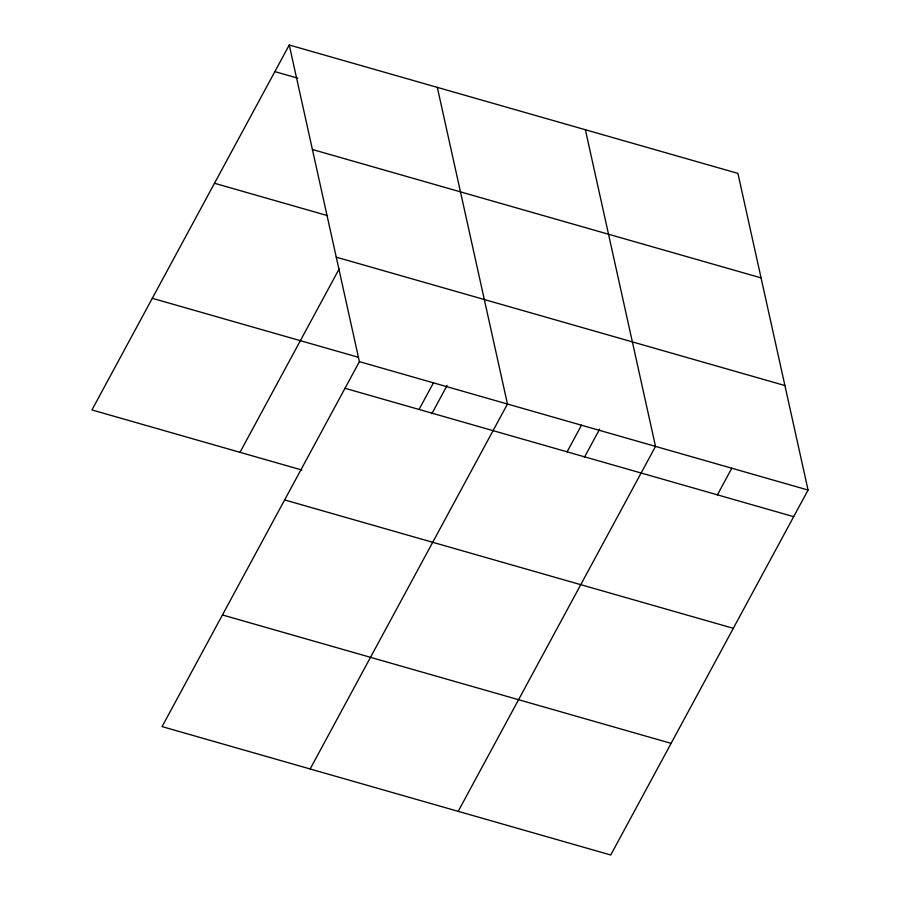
<?xml version="1.0" encoding="UTF-8"?>
<svg xmlns="http://www.w3.org/2000/svg" width="900" height="900" viewBox="0 0 900 900"><rect width="100%" height="100%" fill="white"/><g stroke="black" fill="none" stroke-linecap="round" stroke-linejoin="round"><path stroke-width="1.35" d="M289.26 45L359.404 361.654L162.079 726.604L610.74 855L808.065 490.05L737.921 173.396L289.26 45L91.935 409.95L301.905 470.036M239.996 452.317L339.154 268.931M419.04 409.466L433.44 382.838M431.831 413.719L447.086 385.493M310.14 768.982L507.465 404.021L437.321 87.367M567.101 451.834L581.49 425.205M584.37 457.369L599.636 429.154M458.19 811.35L655.526 446.4L585.371 129.735M717.401 494.843L731.79 468.225M274.871 71.617L297.754 78.165M312.412 149.501L761.074 277.886M214.504 183.274L327.566 215.629M336.262 257.164L784.924 385.549M152.303 298.305L358.234 357.233M359.404 361.654L808.065 490.05M345.015 388.282L793.676 516.668M284.648 499.928L733.309 628.324M222.446 614.959L671.107 743.355"/></g></svg>
